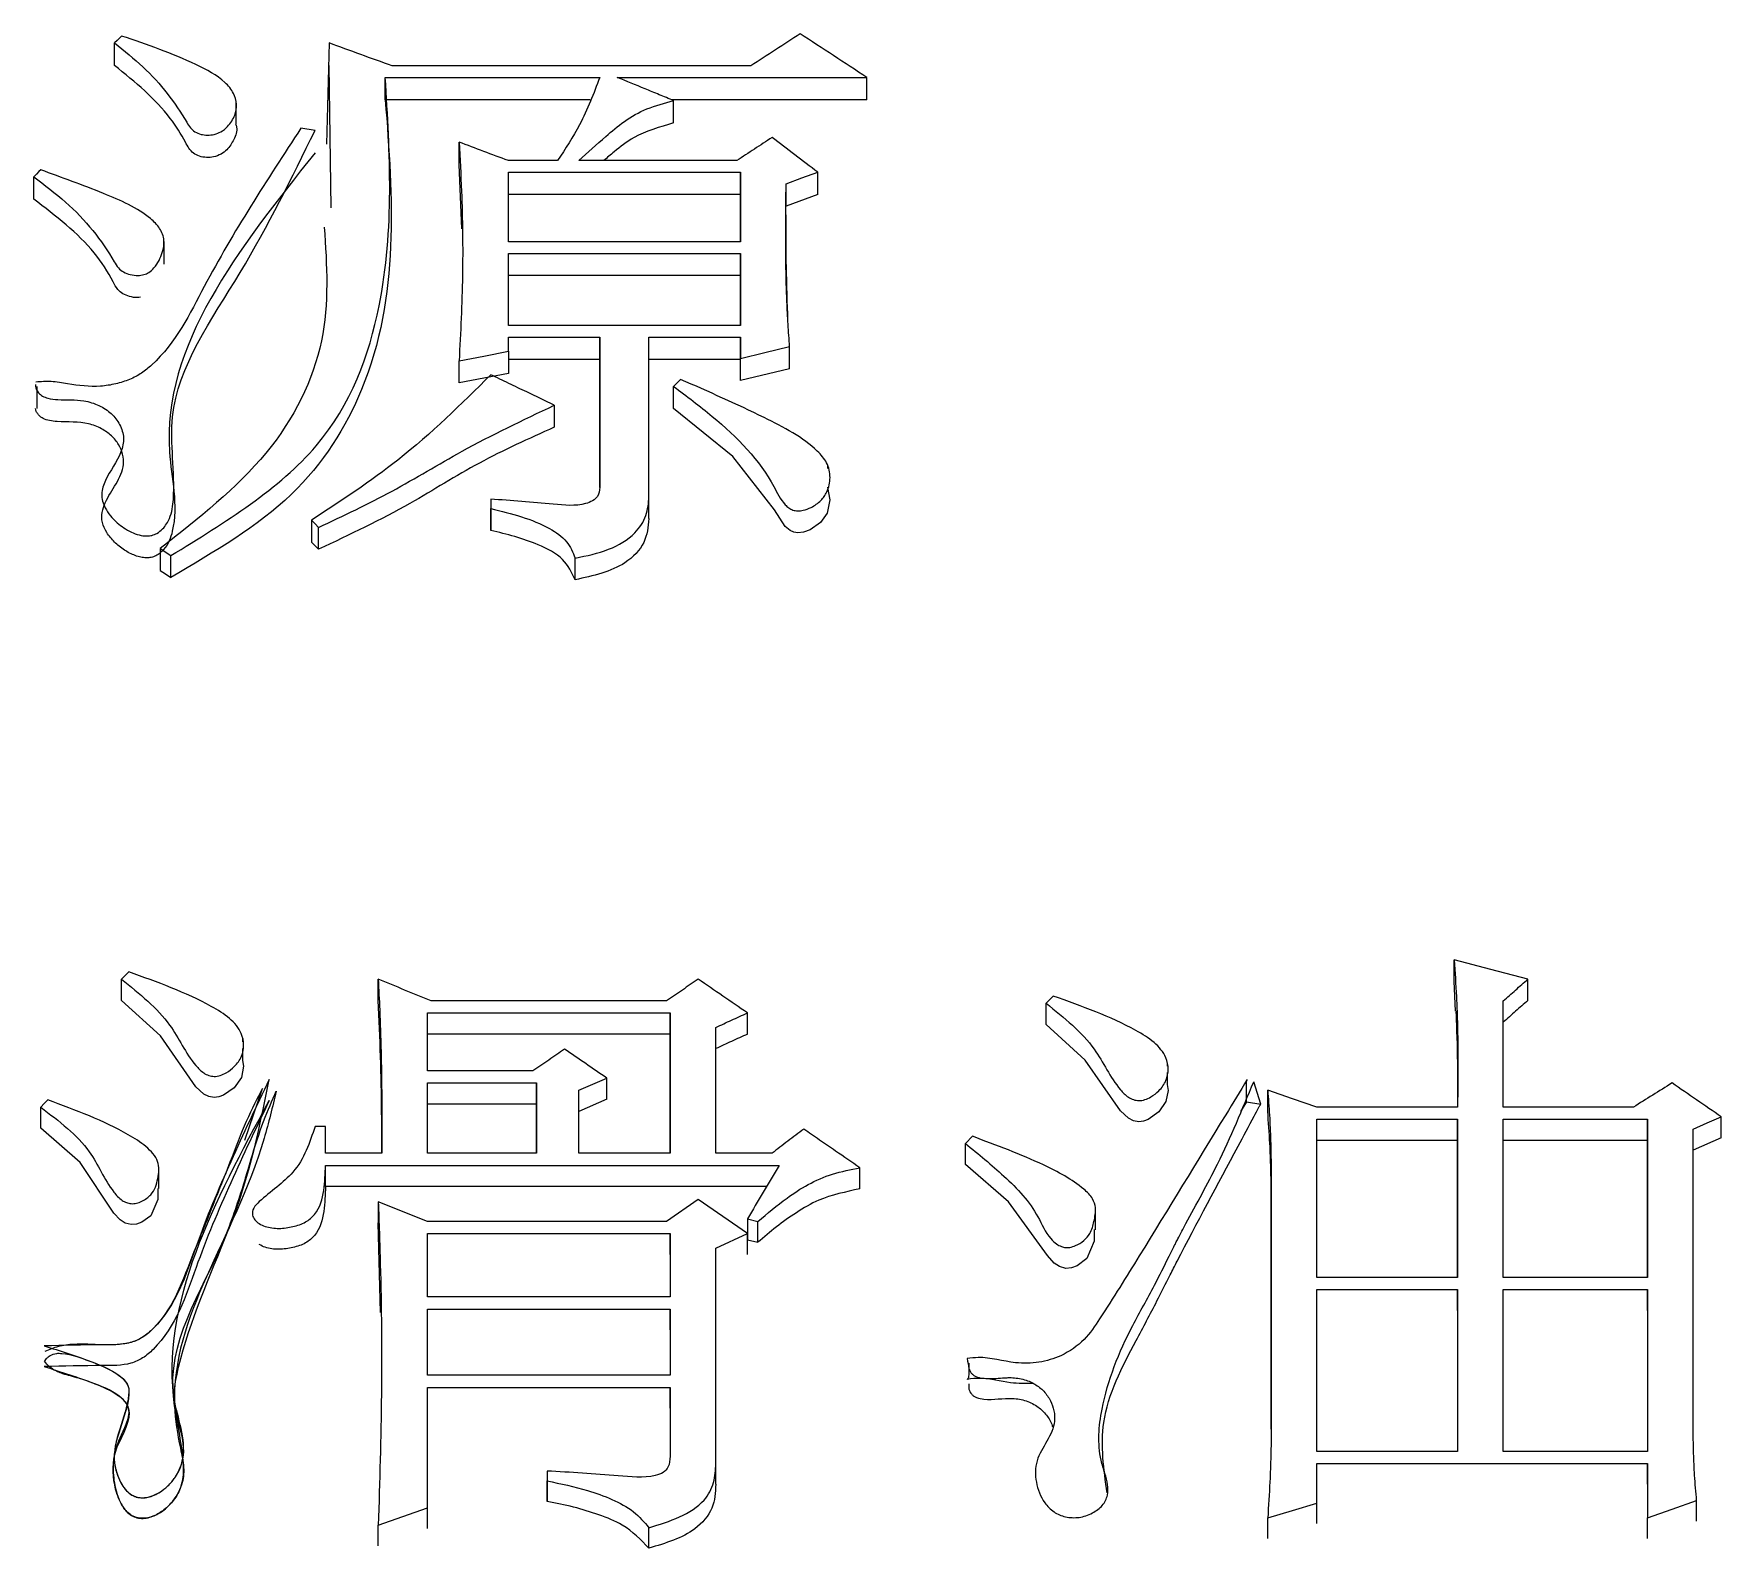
# Model space of a CAD drawing. Header units: millimetres. Extents: x 1953 to 4389, y 564 to 2287.
# Drawn here: x 2469.84 to 2475.03, y 2080.62 to 2085.28 of the extents above; entities that cross this region are included whole.
import ezdxf

# ---------------------------------------------------------------- set-up
doc = ezdxf.new("R2010")
doc.units = ezdxf.units.MM

msp = doc.modelspace()

# ---------------------------------------------------------------- linework, layer by layer
at = {"color": 7, "linetype": 'Continuous', "lineweight": 25}
for p, q in [((2470.0861, 2085.179), (2470.0861, 2085.2481)), ((2470.7459, 2085.248), (2470.7379, 2084.9363)), ((2470.7529, 2084.7404), (2470.7459, 2085.1789)), ((2472.044, 2085.1772), (2470.9406, 2085.1772)), ((2470.919, 2085.1418), (2471.5788, 2085.1418)), ((2470.919, 2085.0728), (2470.919, 2085.1418)), ((2471.6329, 2085.1418), (2472.401, 2085.1418)), ((2472.401, 2085.0728), (2472.401, 2085.1418)), ((2470.4601, 2084.9993), (2470.4601, 2085.0689)), ((2471.5493, 2085.0728), (2470.919, 2085.0728)), ((2472.401, 2085.0728), (2471.8013, 2085.0728)), ((2471.8061, 2085.002), (2471.8061, 2085.0709)), ((2470.7027, 2084.9785), (2470.6594, 2084.9857)), ((2471.1462, 2084.8743), (2471.1462, 2084.943)), ((2471.1541, 2084.6761), (2471.1462, 2084.8743)), ((2471.4491, 2084.8861), (2471.2976, 2084.8861)), ((2472.0007, 2084.8861), (2471.514, 2084.8861)), ((2469.8373, 2084.7677), (2469.8373, 2084.8363)), ((2471.2976, 2084.8504), (2472.0116, 2084.8504)), ((2471.2976, 2084.6364), (2471.2976, 2084.8504)), ((2472.0116, 2084.8504), (2472.0116, 2084.6363)), ((2472.0116, 2084.7818), (2472.0116, 2084.8504)), ((2472.1522, 2084.7463), (2472.1522, 2084.8148)), ((2472.2495, 2084.7818), (2472.2495, 2084.8504)), ((2472.0116, 2084.7818), (2471.2976, 2084.7818)), ((2472.0116, 2084.6363), (2472.0116, 2084.7818)), ((2472.2495, 2084.7818), (2472.1522, 2084.7463)), ((2470.2382, 2084.5678), (2470.2382, 2084.6369)), ((2472.0116, 2084.6363), (2471.2976, 2084.6364)), ((2471.2976, 2084.6006), (2472.0116, 2084.6006)), ((2471.2976, 2084.3784), (2471.2976, 2084.6006)), ((2472.0116, 2084.6006), (2472.0116, 2084.3784)), ((2472.0116, 2084.5323), (2472.0116, 2084.6006)), ((2472.0116, 2084.5323), (2471.2976, 2084.5323)), ((2472.0116, 2084.3784), (2472.0116, 2084.5323)), ((2472.0116, 2084.3784), (2471.2976, 2084.3784)), ((2471.2976, 2084.3425), (2471.5789, 2084.3425)), ((2471.2976, 2084.2994), (2471.2976, 2084.3425)), ((2471.5789, 2084.3425), (2471.5789, 2083.881)), ((2471.5789, 2084.2746), (2471.5789, 2084.3425)), ((2471.7303, 2084.3425), (2472.0116, 2084.3425)), ((2471.7303, 2083.852), (2471.7303, 2084.3425)), ((2472.0116, 2084.3425), (2472.0116, 2084.2778)), ((2472.0116, 2084.2746), (2472.0116, 2084.3425)), ((2471.2976, 2084.2994), (2471.2976, 2084.2315)), ((2472.163, 2084.2459), (2472.163, 2084.3138)), ((2471.1462, 2084.2028), (2471.1462, 2084.2706)), ((2471.5789, 2084.2746), (2471.2976, 2084.2746)), ((2471.5789, 2083.8809), (2471.5789, 2084.2746)), ((2472.0116, 2084.2746), (2471.7303, 2084.2746)), ((2472.0116, 2084.21), (2472.0116, 2084.2778)), ((2472.0116, 2084.21), (2472.0116, 2084.2746)), ((2472.163, 2084.2459), (2472.0116, 2084.21)), ((2469.8481, 2084.1232), (2469.8481, 2084.191)), ((2471.2976, 2084.2315), (2471.1462, 2084.2028)), ((2471.8277, 2084.2131), (2471.806, 2084.1915)), ((2471.4391, 2084.1334), (2471.4391, 2084.0658)), ((2472.2808, 2083.9391), (2472.2808, 2083.9481)), ((2472.2808, 2083.88), (2472.2808, 2083.8813)), ((2471.2435, 2083.8448), (2471.2435, 2083.8158)), ((2471.2435, 2083.8448), (2471.2435, 2083.7775)), ((2471.7303, 2083.7847), (2471.7303, 2083.852)), ((2470.6919, 2083.7796), (2470.6919, 2083.7124)), ((2471.2435, 2083.7486), (2471.2435, 2083.8158)), ((2470.7138, 2083.6904), (2470.7138, 2083.7575)), ((2470.2267, 2083.6926), (2470.2591, 2083.6708)), ((2470.2267, 2083.6926), (2470.2267, 2083.6255)), ((2470.2591, 2083.6037), (2470.2591, 2083.6708)), ((2471.5031, 2083.5964), (2471.5031, 2083.6635)), ((2474.2075, 2082.3617), (2474.2075, 2082.4272)), ((2470.1294, 2082.3902), (2470.1077, 2082.368)), ((2470.1077, 2082.3026), (2470.1077, 2082.368)), ((2470.8974, 2082.3026), (2470.8974, 2082.3679)), ((2474.4347, 2082.3025), (2474.4347, 2082.3679)), ((2472.9743, 2082.3161), (2472.9527, 2082.2938)), ((2474.212, 2082.27), (2474.2075, 2082.3617)), ((2471.0488, 2082.2641), (2471.7952, 2082.2641)), ((2471.0488, 2082.0858), (2471.0488, 2082.2641)), ((2471.7844, 2082.3012), (2471.0597, 2082.3012)), ((2471.7952, 2082.2641), (2471.7952, 2081.8324)), ((2471.7952, 2082.1989), (2471.7952, 2082.2641)), ((2472.0332, 2082.1989), (2472.0332, 2082.2641)), ((2472.9527, 2082.2285), (2472.9527, 2082.2938)), ((2474.3589, 2081.9741), (2474.3589, 2082.3012)), ((2471.9359, 2081.8324), (2471.9359, 2082.2196)), ((2470.4809, 2082.175), (2470.4809, 2082.1843)), ((2471.7952, 2082.1989), (2471.0488, 2082.1989)), ((2471.7952, 2081.8324), (2471.7952, 2082.1989)), ((2470.4809, 2082.1192), (2470.4809, 2082.1552)), ((2473.3259, 2082.1006), (2473.3259, 2082.11)), ((2471.3734, 2082.0858), (2471.0488, 2082.0858)), ((2471.6005, 2081.9985), (2471.6005, 2082.0635)), ((2473.3259, 2082.045), (2473.3259, 2082.0808)), ((2470.4863, 2081.8724), (2470.5408, 2082.0319)), ((2471.0488, 2082.0486), (2471.3842, 2082.0486)), ((2471.0488, 2081.8324), (2471.0488, 2082.0486)), ((2471.3842, 2082.0486), (2471.3842, 2081.8324)), ((2471.3842, 2081.9836), (2471.3842, 2082.0486)), ((2471.514, 2081.8324), (2471.514, 2082.0263)), ((2473.6125, 2081.9836), (2473.5909, 2082.0523)), ((2473.6342, 2081.9613), (2473.6342, 2082.0263)), ((2471.3842, 2081.9836), (2471.0488, 2081.9836)), ((2471.3842, 2081.8324), (2471.3842, 2081.9836)), ((2471.6005, 2081.9985), (2471.514, 2081.9613)), ((2473.5693, 2081.9911), (2473.5507, 2081.9608)), ((2473.5693, 2081.9911), (2473.6125, 2081.9836)), ((2474.2183, 2081.9741), (2473.7856, 2081.9741)), ((2474.7592, 2081.9741), (2474.3589, 2081.9741)), ((2470.7351, 2081.9145), (2470.7027, 2081.9145)), ((2470.7351, 2081.8324), (2470.7351, 2081.9145)), ((2473.7856, 2081.9368), (2474.2183, 2081.9368)), ((2473.7856, 2081.4505), (2473.7856, 2081.9368)), ((2474.2183, 2081.9368), (2474.2183, 2081.4505)), ((2474.2183, 2081.872), (2474.2183, 2081.9368)), ((2474.3589, 2081.9368), (2474.8024, 2081.9368)), ((2474.3589, 2081.4505), (2474.3589, 2081.9368)), ((2474.8024, 2081.9368), (2474.8024, 2081.4505)), ((2474.8024, 2081.872), (2474.8024, 2081.9368)), ((2474.9431, 2080.9759), (2474.9431, 2081.907)), ((2475.0296, 2081.8795), (2475.0296, 2081.9443)), ((2472.7255, 2081.8846), (2472.7039, 2081.8623)), ((2472.7039, 2081.7975), (2472.7039, 2081.8623)), ((2474.2183, 2081.872), (2473.7856, 2081.872)), ((2474.2183, 2081.4505), (2474.2183, 2081.872)), ((2474.8024, 2081.872), (2474.3589, 2081.872)), ((2474.8024, 2081.4505), (2474.8024, 2081.872)), ((2475.0296, 2081.8795), (2474.9431, 2081.8422)), ((2470.9082, 2081.8324), (2470.7351, 2081.8324)), ((2471.3842, 2081.8324), (2471.0488, 2081.8324)), ((2471.7952, 2081.8324), (2471.514, 2081.8324)), ((2472.1089, 2081.8324), (2471.9359, 2081.8324)), ((2470.222, 2081.7236), (2470.222, 2081.7882)), ((2470.7351, 2081.795), (2472.1306, 2081.795)), ((2470.7351, 2081.7304), (2470.7351, 2081.795)), ((2472.3794, 2081.7229), (2472.3794, 2081.7875)), ((2473.645, 2081.7726), (2473.645, 2080.9835)), ((2473.645, 2081.7726), (2473.645, 2081.708)), ((2472.0923, 2081.7304), (2470.7351, 2081.7304)), ((2473.645, 2080.9834), (2473.645, 2081.708)), ((2470.5099, 2081.6475), (2470.5099, 2081.6472)), ((2471.0488, 2081.623), (2470.8974, 2081.6829)), ((2470.8974, 2081.6829), (2470.8974, 2081.6184)), ((2471.8818, 2081.6904), (2471.7844, 2081.623)), ((2472.0332, 2081.5855), (2471.8818, 2081.6904)), ((2473.104, 2081.5969), (2473.104, 2081.6617)), ((2470.9041, 2081.3422), (2470.8974, 2081.6184)), ((2471.7844, 2081.623), (2471.0488, 2081.623)), ((2472.0332, 2081.6305), (2472.0657, 2081.623)), ((2472.0332, 2081.6305), (2472.0332, 2081.5661)), ((2472.0657, 2081.5586), (2472.0657, 2081.623)), ((2471.0488, 2081.5855), (2471.7952, 2081.5855)), ((2471.0488, 2081.3904), (2471.0488, 2081.5855)), ((2471.7952, 2081.5855), (2471.7952, 2081.3904)), ((2471.7952, 2081.5212), (2471.7952, 2081.5855)), ((2471.9359, 2081.5406), (2472.0332, 2081.5855)), ((2471.9359, 2080.8776), (2471.9359, 2081.5406)), ((2472.0332, 2081.5212), (2472.0332, 2081.5855)), ((2472.0332, 2081.5661), (2472.0657, 2081.5586)), ((2474.2183, 2081.4505), (2473.7856, 2081.4505)), ((2474.8024, 2081.4505), (2474.3589, 2081.4505)), ((2471.7952, 2081.3904), (2471.0488, 2081.3904)), ((2473.7856, 2081.413), (2474.2183, 2081.413)), ((2473.7856, 2080.9154), (2473.7856, 2081.413)), ((2474.2183, 2081.413), (2474.2183, 2080.9154)), ((2474.2183, 2081.3489), (2474.2183, 2081.413)), ((2474.3589, 2081.413), (2474.8024, 2081.413)), ((2474.3589, 2080.9154), (2474.3589, 2081.413)), ((2474.8024, 2081.413), (2474.8025, 2080.9154)), ((2474.8024, 2081.3489), (2474.8024, 2081.413)), ((2471.0488, 2081.3528), (2471.7952, 2081.3528)), ((2471.0488, 2081.1496), (2471.0488, 2081.3528)), ((2471.7952, 2081.3528), (2471.7952, 2081.1495)), ((2471.7952, 2081.2888), (2471.7952, 2081.3528)), ((2472.7147, 2081.1766), (2472.7147, 2081.1872)), ((2471.7952, 2081.1495), (2471.0488, 2081.1496)), ((2471.0488, 2081.1118), (2471.7952, 2081.1118)), ((2471.0488, 2080.7412), (2471.0488, 2081.1118)), ((2471.7952, 2081.1118), (2471.7952, 2080.9003)), ((2471.7952, 2081.0482), (2471.7952, 2081.1118)), ((2474.2183, 2080.9154), (2473.7856, 2080.9154)), ((2474.8025, 2080.9154), (2474.3589, 2080.9154)), ((2471.9359, 2080.8143), (2471.9359, 2080.8776)), ((2473.7856, 2080.8776), (2474.8025, 2080.8776)), ((2473.7856, 2080.7564), (2473.7856, 2080.8776)), ((2474.8025, 2080.8776), (2474.8025, 2080.7109)), ((2474.8025, 2080.8143), (2474.8025, 2080.8776)), ((2471.4166, 2080.8549), (2471.4166, 2080.8246)), ((2471.4166, 2080.8549), (2471.4166, 2080.7916)), ((2471.4166, 2080.7612), (2471.4166, 2080.8246)), ((2474.9539, 2080.7008), (2474.9539, 2080.764)), ((2470.8974, 2080.6881), (2471.0488, 2080.7412)), ((2471.0488, 2080.6781), (2471.0488, 2080.7412)), ((2473.6342, 2080.6478), (2473.6342, 2080.7109)), ((2473.7856, 2080.6932), (2473.7856, 2080.7564)), ((2474.8025, 2080.6478), (2474.8025, 2080.7109)), ((2470.8974, 2080.6251), (2470.8974, 2080.6881)), ((2471.7303, 2080.6174), (2471.7303, 2080.6805))]:
    msp.add_line(p, q, dxfattribs=at)
at = {"color": 7, "linetype": 'Continuous', "lineweight": 25, "flags": 128}
for points in [[(2470.1077, 2085.2693), (2470.1022, 2085.2639), (2470.0942, 2085.256), (2470.0861, 2085.2481)], [(2469.8589, 2084.8576), (2469.8534, 2084.8522), (2469.8454, 2084.8442), (2469.8373, 2084.8362)], [(2472.1522, 2084.8148), (2472.2009, 2084.8326), (2472.2495, 2084.8504)], [(2471.1462, 2084.2706), (2471.2219, 2084.285), (2471.2976, 2084.2994)], [(2472.0116, 2084.2778), (2472.0873, 2084.2958), (2472.163, 2084.3138)], [(2471.806, 2084.1237), (2471.806, 2084.1484), (2471.806, 2084.17), (2471.806, 2084.1915)], [(2472.2796, 2083.8801), (2472.2873, 2083.8428), (2472.2785, 2083.8015), (2472.2584, 2083.7725), (2472.2259, 2083.7503), (2472.2055, 2083.7433), (2472.1887, 2083.7415), (2472.1759, 2083.7432), (2472.1646, 2083.748), (2472.1496, 2083.7601), (2472.1166, 2083.812), (2471.9883, 2083.9759), (2471.806, 2084.1237), (2471.806, 2084.1237)], [(2470.6919, 2083.7796), (2470.7028, 2083.7686), (2470.7137, 2083.7576)], [(2470.7137, 2083.6904), (2470.7082, 2083.696), (2470.7027, 2083.7015), (2470.6919, 2083.7124)], [(2470.2267, 2083.6254), (2470.2429, 2083.6146), (2470.2591, 2083.6037)], [(2474.4347, 2082.3679), (2474.3211, 2082.3976), (2474.2075, 2082.4272)], [(2470.4793, 2082.1179), (2470.4829, 2082.1001), (2470.4762, 2082.0656), (2470.454, 2082.034), (2470.4216, 2082.011), (2470.407, 2082.0057), (2470.3922, 2082.0039), (2470.3759, 2082.0069), (2470.3607, 2082.0144), (2470.3364, 2082.0369), (2470.2272, 2082.1933), (2470.1077, 2082.3026), (2470.1077, 2082.3026)], [(2473.3243, 2082.0436), (2473.3278, 2082.0258), (2473.3211, 2081.9913), (2473.2989, 2081.9596), (2473.2666, 2081.9367), (2473.252, 2081.9313), (2473.2372, 2081.9295), (2473.2208, 2081.9325), (2473.2056, 2081.9401), (2473.1813, 2081.9626), (2473.0722, 2082.1191), (2472.9527, 2082.2285), (2472.9527, 2082.2285)], [(2471.514, 2082.0263), (2471.5572, 2082.0449), (2471.6005, 2082.0635)], [(2473.5693, 2081.9911), (2473.5693, 2082.0203), (2473.5693, 2082.0382), (2473.5693, 2082.056)], [(2473.7856, 2081.9741), (2473.7099, 2082.0002), (2473.6342, 2082.0263)], [(2469.8806, 2081.9965), (2469.8698, 2081.9853), (2469.8589, 2081.9741)], [(2469.8589, 2081.9093), (2469.8589, 2081.9333), (2469.8589, 2081.9537), (2469.8589, 2081.9741)], [(2470.2186, 2081.7236), (2470.2188, 2081.6899), (2470.1973, 2081.6404), (2470.1697, 2081.6203), (2470.1532, 2081.6143), (2470.1366, 2081.6129), (2470.119, 2081.6177), (2470.1034, 2081.6277), (2470.0837, 2081.6486), (2469.9805, 2081.8038), (2469.8589, 2081.9093), (2469.8589, 2081.9093)], [(2474.9431, 2081.907), (2474.9863, 2081.9257), (2475.0296, 2081.9443)], [(2473.0998, 2081.5977), (2473.1003, 2081.5625), (2473.0774, 2081.5085), (2473.048, 2081.4864), (2473.0304, 2081.4798), (2473.0126, 2081.4782), (2472.9939, 2081.4836), (2472.9773, 2081.4948), (2472.9567, 2081.518), (2472.8369, 2081.6835), (2472.7039, 2081.7975), (2472.7039, 2081.7975)], [(2474.8025, 2080.7109), (2474.8782, 2080.7374), (2474.9539, 2080.764)], [(2473.6342, 2080.7109), (2473.7099, 2080.7336), (2473.7856, 2080.7564)]]:
    msp.add_lwpolyline(points, dxfattribs=at)
at = {"color": 7, "linetype": 'Continuous', "lineweight": 25}
for points, knots in [([(2472.1954, 2085.2763), (2472.1702, 2085.2598), (2472.1197, 2085.2268), (2472.0692, 2085.1938), (2472.044, 2085.1772)], [0, 0, 0, 0, 0.499999, 1, 1, 1, 1]), ([(2472.401, 2085.1418), (2472.3667, 2085.1642), (2472.2982, 2085.2091), (2472.2297, 2085.2539), (2472.1954, 2085.2763)], [0, 0, 0, 0, 0.5, 1, 1, 1, 1]), ([(2470.0861, 2085.2481), (2470.1161, 2085.224), (2470.2066, 2085.1514), (2470.2768, 2085.0588), (2470.3176, 2084.9874), (2470.3322, 2084.9737), (2470.3512, 2084.9663), (2470.3721, 2084.9638), (2470.3934, 2084.9659), (2470.4158, 2084.9747), (2470.4392, 2084.9946), (2470.4575, 2085.0239), (2470.4641, 2085.0599), (2470.4532, 2085.0951), (2470.4165, 2085.1413), (2470.3333, 2085.1843), (2470.2255, 2085.2297), (2470.1471, 2085.2561), (2470.1077, 2085.2693)], [0, 0, 0, 0, 0.117103, 0.353724, 0.376614, 0.395602, 0.414782, 0.431323, 0.450524, 0.470069, 0.496423, 0.543443, 0.584386, 0.625263, 0.671715, 0.773941, 0.886489, 1, 1, 1, 1]), ([(2470.4582, 2084.9993), (2470.4595, 2084.9959), (2470.4654, 2084.9799), (2470.4547, 2084.9512), (2470.4368, 2084.9234), (2470.4144, 2084.9052), (2470.3923, 2084.8968), (2470.3687, 2084.8951), (2470.3468, 2084.8985), (2470.3271, 2084.9084), (2470.3137, 2084.9242), (2470.2947, 2084.9616), (2470.2557, 2085.0235), (2470.1803, 2085.1022), (2470.1177, 2085.1532), (2470.0861, 2085.179)], [0, 0, 0, 0, 0.021403, 0.100058, 0.170578, 0.207877, 0.245607, 0.2775, 0.3105, 0.342312, 0.37979, 0.420748, 0.584742, 0.790782, 1, 1, 1, 1]), ([(2470.2591, 2083.6708), (2470.427, 2083.7741), (2470.7567, 2083.9771), (2470.9562, 2084.5268), (2470.9331, 2084.9087), (2470.919, 2085.1418)], [0, 0, 0, 0, 0.287943, 0.565415, 1, 1, 1, 1]), ([(2471.5788, 2085.1418), (2471.5602, 2085.0928), (2471.527, 2085.0049), (2471.473, 2084.9225), (2471.4491, 2084.8861)], [0, 0, 0, 0, 0.557901, 1, 1, 1, 1]), ([(2471.806, 2085.0709), (2471.7914, 2085.0769), (2471.7621, 2085.0889), (2471.7044, 2085.1125), (2471.6613, 2085.1302), (2471.6329, 2085.1418)], [0, 0, 0, 0, 0.253937, 0.507874, 1, 1, 1, 1]), ([(2470.919, 2085.0728), (2470.9418, 2084.7713), (2470.9736, 2084.3495), (2470.6559, 2083.8368), (2470.3929, 2083.6823), (2470.2591, 2083.6037)], [0, 0, 0, 0, 0.5518, 0.771887, 1, 1, 1, 1]), ([(2471.514, 2084.8861), (2471.5416, 2084.9109), (2471.5873, 2084.9519), (2471.6531, 2085.0083), (2471.7227, 2085.0482), (2471.778, 2085.0632), (2471.806, 2085.0708)], [0, 0, 0, 0, 0.3349013, 0.5525999, 0.7736255, 1, 1, 1, 1]), ([(2469.8425, 2084.1977), (2469.8428, 2084.193), (2469.8433, 2084.1837), (2469.8515, 2084.1712), (2469.8639, 2084.161), (2469.8844, 2084.1532), (2469.9277, 2084.1489), (2469.9826, 2084.1522), (2470.0396, 2084.1344), (2470.078, 2084.1087), (2470.1048, 2084.074), (2470.117, 2084.0327), (2470.1042, 2083.9721), (2470.0619, 2083.9198), (2470.0424, 2083.8601), (2470.0554, 2083.8134), (2470.0892, 2083.7734), (2470.1279, 2083.7464), (2470.1603, 2083.7341), (2470.1825, 2083.7306), (2470.2015, 2083.7326), (2470.2191, 2083.7399), (2470.2394, 2083.7569), (2470.2612, 2083.7921), (2470.2768, 2083.9093), (2470.2243, 2084.1742), (2470.4894, 2084.5423), (2470.6314, 2084.8329), (2470.7027, 2084.9785)], [0, 0, 0, 0, 0.006979, 0.013925, 0.020645, 0.027359, 0.039158, 0.068779, 0.087565, 0.106337, 0.125711, 0.147046, 0.168852, 0.216529, 0.237968, 0.259695, 0.286308, 0.307882, 0.318004, 0.326525, 0.332753, 0.33899, 0.348555, 0.366353, 0.396306, 0.524136, 0.761431, 1, 1, 1, 1]), ([(2470.6594, 2084.9857), (2470.5552, 2084.8264), (2470.3987, 2084.587), (2470.2712, 2084.3167), (2470.1702, 2084.2314), (2470.1325, 2084.2119), (2470.0896, 2084.1981), (2470.025, 2084.1881), (2469.9576, 2084.196), (2469.8924, 2084.2084), (2469.8593, 2084.206), (2469.8435, 2084.2048)], [0, 0, 0, 0, 0.492538, 0.740191, 0.77071, 0.80144, 0.832707, 0.864862, 0.933359, 0.96806, 1, 1, 1, 1]), ([(2471.806, 2085.002), (2471.7631, 2084.9894), (2471.6931, 2084.9689), (2471.6307, 2084.92), (2471.6018, 2084.8951), (2471.5914, 2084.8861)], [0, 0, 0, 0, 0.503492, 0.820845, 1, 1, 1, 1]), ([(2471.1462, 2084.943), (2471.1488, 2084.8927), (2471.156, 2084.7562), (2471.1592, 2084.5321), (2471.1505, 2084.3578), (2471.1462, 2084.2706)], [0, 0, 0, 0, 0.225447, 0.61244, 1, 1, 1, 1]), ([(2472.1089, 2084.9572), (2472.0909, 2084.9453), (2472.0548, 2084.9216), (2472.0188, 2084.8979), (2472.0007, 2084.8861)], [0, 0, 0, 0, 0.499999, 1, 1, 1, 1]), ([(2472.2495, 2084.8504), (2472.2261, 2084.8682), (2472.1792, 2084.9039), (2472.1323, 2084.9394), (2472.1089, 2084.9572)], [0, 0, 0, 0, 0.499999, 1, 1, 1, 1]), ([(2470.7027, 2084.9098), (2470.4671, 2084.6134), (2470.1732, 2084.2436), (2470.2853, 2083.8159), (2470.2554, 2083.7162), (2470.2415, 2083.6935), (2470.2265, 2083.6785), (2470.2138, 2083.6701), (2470.199, 2083.665), (2470.1829, 2083.6638), (2470.1661, 2083.6659), (2470.1426, 2083.6729), (2470.1142, 2083.6881), (2470.0845, 2083.7123), (2470.061, 2083.741), (2470.0465, 2083.7721), (2470.0459, 2083.8146), (2470.0725, 2083.8637), (2470.1032, 2083.9104), (2470.115, 2083.9515), (2470.1125, 2083.9829), (2470.0999, 2084.013), (2470.0777, 2084.0402), (2470.0463, 2084.0626), (2469.9906, 2084.0845), (2469.9334, 2084.0807), (2469.886, 2084.0854), (2469.8683, 2084.0911), (2469.8569, 2084.0987), (2469.85, 2084.106), (2469.8447, 2084.1143), (2469.8433, 2084.1204), (2469.8427, 2084.1232)], [0, 0, 0, 0, 0.497456, 0.620857, 0.636346, 0.651276, 0.658077, 0.664325, 0.67016, 0.675991, 0.682204, 0.688976, 0.70417, 0.720933, 0.738108, 0.754604, 0.770049, 0.801248, 0.833208, 0.848775, 0.864425, 0.880247, 0.89615, 0.91217, 0.928663, 0.965077, 0.973828, 0.982053, 0.986245, 0.990754, 0.995583, 1, 1, 1, 1]), ([(2469.8373, 2084.8363), (2469.8709, 2084.811), (2469.9723, 2084.7346), (2470.0516, 2084.635), (2470.0954, 2084.5567), (2470.1127, 2084.5428), (2470.1341, 2084.5348), (2470.156, 2084.5321), (2470.1761, 2084.5345), (2470.1938, 2084.5423), (2470.217, 2084.5645), (2470.2334, 2084.5987), (2470.2413, 2084.6409), (2470.2276, 2084.6781), (2470.1717, 2084.7341), (2470.0411, 2084.7916), (2469.9233, 2084.8343), (2469.8589, 2084.8576)], [0, 0, 0, 0, 0.118687, 0.359196, 0.382949, 0.402078, 0.421221, 0.441113, 0.455768, 0.470498, 0.490908, 0.548404, 0.590662, 0.633125, 0.674263, 0.821867, 1, 1, 1, 1]), ([(2472.163, 2084.3138), (2472.1614, 2084.3368), (2472.159, 2084.3713), (2472.1564, 2084.4174), (2472.1547, 2084.4519), (2472.1538, 2084.4778), (2472.1531, 2084.4979), (2472.1527, 2084.5122), (2472.1523, 2084.5295), (2472.152, 2084.5467), (2472.1517, 2084.5611), (2472.1515, 2084.5754), (2472.1514, 2084.5898), (2472.1512, 2084.607), (2472.1511, 2084.6242), (2472.1511, 2084.6414), (2472.1511, 2084.6558), (2472.1511, 2084.6701), (2472.1511, 2084.6844), (2472.1512, 2084.7016), (2472.1513, 2084.7159), (2472.1514, 2084.7274), (2472.1514, 2084.736), (2472.1515, 2084.7431), (2472.1515, 2084.7503), (2472.1516, 2084.7575), (2472.1517, 2084.766), (2472.1518, 2084.7746), (2472.1518, 2084.7818), (2472.1519, 2084.7889), (2472.152, 2084.7946), (2472.152, 2084.8004), (2472.1521, 2084.8047), (2472.1521, 2084.8095), (2472.1522, 2084.8129), (2472.1522, 2084.8148)], [0, 0, 0, 0, 0.137495, 0.206243, 0.274991, 0.343739, 0.360926, 0.3953, 0.429674, 0.464048, 0.498422, 0.515609, 0.549982, 0.584356, 0.61873, 0.653104, 0.687478, 0.704665, 0.739038, 0.773412, 0.807786, 0.824973, 0.84216, 0.859347, 0.86794, 0.885127, 0.902314, 0.919501, 0.936688, 0.945281, 0.962468, 0.971061, 0.979655, 0.988248, 1, 1, 1, 1]), ([(2470.1655, 2084.4656), (2470.1621, 2084.4652), (2470.151, 2084.4639), (2470.1318, 2084.4673), (2470.1105, 2084.4757), (2470.0928, 2084.4916), (2470.0705, 2084.5364), (2470.0262, 2084.6066), (2469.9384, 2084.69), (2469.8712, 2084.7417), (2469.8373, 2084.7677)], [0, 0, 0, 0, 0.018476, 0.061789, 0.105489, 0.149477, 0.212223, 0.462546, 0.729106, 1, 1, 1, 1]), ([(2472.158, 2084.397), (2472.158, 2084.397), (2472.1581, 2084.3968), (2472.1565, 2084.4361), (2472.1528, 2084.5415), (2472.1521, 2084.634), (2472.152, 2084.6926), (2472.152, 2084.7171), (2472.152, 2084.7194), (2472.1519, 2084.7207)], [0, 0, 0, 0, 0.00357, 0.023068, 0.457318, 0.686208, 0.826116, 0.905274, 1, 1, 1, 1]), ([(2470.7314, 2084.6813), (2470.739, 2084.5643), (2470.7544, 2084.326), (2470.5772, 2083.9686), (2470.3447, 2083.7855), (2470.2267, 2083.6926)], [0, 0, 0, 0, 0.322113, 0.656114, 1, 1, 1, 1]), ([(2469.8481, 2084.1237), (2469.8481, 2084.1266), (2469.8481, 2084.1311), (2469.8481, 2084.1358), (2469.8481, 2084.1379), (2469.8481, 2084.1382), (2469.8481, 2084.1384), (2469.8481, 2084.1462), (2469.8481, 2084.1539), (2469.8481, 2084.1773), (2469.8481, 2084.1857), (2469.8481, 2084.1914)], [0, 0, 0, 0, 0.098322, 0.150223, 0.156042, 0.157925, 0.159189, 0.159644, 0.360233, 0.564728, 1, 1, 1, 1]), ([(2471.2437, 2084.2274), (2471.1526, 2084.1371), (2470.9886, 2083.9746), (2470.7832, 2083.8396), (2470.6919, 2083.7796)], [0, 0, 0, 0, 0.55543, 1, 1, 1, 1]), ([(2471.4387, 2084.1336), (2471.4105, 2084.1472), (2471.3639, 2084.1696), (2471.2989, 2084.2008), (2471.2621, 2084.2185), (2471.2437, 2084.2274)], [0, 0, 0, 0, 0.433599, 0.716799, 1, 1, 1, 1]), ([(2471.806, 2084.1915), (2471.8464, 2084.1613), (2471.9681, 2084.0702), (2472.0878, 2083.947), (2472.1355, 2083.84), (2472.1598, 2083.8176), (2472.1729, 2083.8105), (2472.1886, 2083.808), (2472.2084, 2083.8103), (2472.2339, 2083.8201), (2472.2606, 2083.8391), (2472.2823, 2083.8708), (2472.2904, 2083.9114), (2472.2815, 2083.9562), (2472.2201, 2084.0266), (2472.0611, 2084.11), (2471.9137, 2084.1751), (2471.8277, 2084.2131)], [0, 0, 0, 0, 0.117023, 0.353532, 0.409689, 0.421913, 0.431957, 0.442101, 0.453679, 0.472075, 0.49977, 0.527462, 0.568321, 0.610802, 0.649012, 0.795156, 1, 1, 1, 1]), ([(2470.7138, 2083.7575), (2470.7902, 2083.7937), (2470.9431, 2083.8659), (2471.1702, 2084.006), (2471.3426, 2084.0878), (2471.4387, 2084.1333)], [0, 0, 0, 0, 0.306675, 0.613603, 1, 1, 1, 1]), ([(2471.4387, 2084.0656), (2471.3604, 2084.0305), (2471.2048, 2083.9606), (2470.9812, 2083.8171), (2470.8093, 2083.7356), (2470.7138, 2083.6904)], [0, 0, 0, 0, 0.309662, 0.616334, 1, 1, 1, 1]), ([(2471.5789, 2083.881), (2471.578, 2083.8713), (2471.5766, 2083.8557), (2471.5574, 2083.8388), (2471.5132, 2083.8214), (2471.4024, 2083.8325), (2471.3067, 2083.8399), (2471.2435, 2083.8448)], [0, 0, 0, 0, 0.100834, 0.16221, 0.226726, 0.489604, 1, 1, 1, 1]), ([(2471.5031, 2083.6635), (2471.5385, 2083.6706), (2471.6079, 2083.6847), (2471.6867, 2083.7327), (2471.7258, 2083.7932), (2471.7288, 2083.8325), (2471.7303, 2083.852)], [0, 0, 0, 0, 0.292672, 0.574648, 0.788772, 1, 1, 1, 1]), ([(2471.2435, 2083.8158), (2471.3072, 2083.8), (2471.395, 2083.7782), (2471.4816, 2083.7167), (2471.496, 2083.681), (2471.5031, 2083.6635)], [0, 0, 0, 0, 0.572425, 0.789887, 1, 1, 1, 1]), ([(2471.2435, 2083.7775), (2471.2435, 2083.7742), (2471.2435, 2083.7688), (2471.2435, 2083.7613), (2471.2435, 2083.7549), (2471.2435, 2083.7507), (2471.2435, 2083.7486)], [0, 0, 0, 0, 0.34, 0.56, 0.78, 1, 1, 1, 1]), ([(2471.7303, 2083.7847), (2471.7278, 2083.7598), (2471.7227, 2083.7095), (2471.648, 2083.629), (2471.5587, 2083.6089), (2471.5031, 2083.5964)], [0, 0, 0, 0, 0.26941, 0.545308, 1, 1, 1, 1]), ([(2471.5031, 2083.5964), (2471.4927, 2083.6186), (2471.4714, 2083.6639), (2471.3734, 2083.7164), (2471.2932, 2083.7363), (2471.2435, 2083.7486)], [0, 0, 0, 0, 0.267334, 0.547158, 1, 1, 1, 1]), ([(2474.2075, 2082.4272), (2474.2102, 2082.3895), (2474.2133, 2082.3472), (2474.2154, 2082.3024), (2474.2159, 2082.2906), (2474.2164, 2082.2789), (2474.2169, 2082.2647), (2474.2174, 2082.2505), (2474.2177, 2082.2364), (2474.2181, 2082.2222), (2474.2184, 2082.2081), (2474.2186, 2082.1939), (2474.2188, 2082.1797), (2474.2189, 2082.1655), (2474.219, 2082.1514), (2474.2191, 2082.1372), (2474.2192, 2082.123), (2474.2192, 2082.1088), (2474.2192, 2082.0946), (2474.2191, 2082.0804), (2474.2191, 2082.0686), (2474.219, 2082.0591), (2474.219, 2082.052), (2474.2189, 2082.0449), (2474.2189, 2082.0378), (2474.2188, 2082.0307), (2474.2188, 2082.0236), (2474.2187, 2082.0165), (2474.2186, 2082.0094), (2474.2186, 2082.0023), (2474.2185, 2081.9952), (2474.2184, 2081.9858), (2474.2184, 2081.9788), (2474.2183, 2081.9741)], [0, 0, 0, 0, 0.250151, 0.281419, 0.297053, 0.328322, 0.35959, 0.390858, 0.422126, 0.453395, 0.484663, 0.515931, 0.5472, 0.578468, 0.609736, 0.641004, 0.672273, 0.703541, 0.734809, 0.766077, 0.797346, 0.81298, 0.828614, 0.844248, 0.859882, 0.875516, 0.891151, 0.906785, 0.922419, 0.938053, 0.953687, 0.969321, 1, 1, 1, 1]), ([(2470.1077, 2082.368), (2470.1628, 2082.3235), (2470.2603, 2082.2449), (2470.3069, 2082.1318), (2470.3546, 2082.082), (2470.375, 2082.0713), (2470.393, 2082.0676), (2470.4122, 2082.0713), (2470.4336, 2082.0816), (2470.4579, 2082.1006), (2470.4789, 2082.1297), (2470.485, 2082.1656), (2470.4774, 2082.2075), (2470.4415, 2082.25), (2470.3279, 2082.3195), (2470.2174, 2082.3588), (2470.1294, 2082.3902)], [0, 0, 0, 0, 0.207529, 0.367372, 0.400835, 0.41667, 0.431354, 0.448141, 0.466694, 0.497248, 0.538464, 0.578549, 0.61996, 0.682145, 0.746849, 1, 1, 1, 1]), ([(2470.8974, 2082.3679), (2470.8989, 2082.3365), (2470.9007, 2082.2972), (2470.9025, 2082.2538), (2470.903, 2082.2401), (2470.9034, 2082.2302), (2470.9037, 2082.2204), (2470.9043, 2082.2046), (2470.9048, 2082.1888), (2470.9053, 2082.1731), (2470.9057, 2082.1573), (2470.9061, 2082.1415), (2470.9066, 2082.1218), (2470.9068, 2082.106), (2470.9071, 2082.0902), (2470.9073, 2082.0744), (2470.9075, 2082.0586), (2470.9077, 2082.0428), (2470.9078, 2082.0309), (2470.9079, 2082.021), (2470.908, 2082.0111), (2470.908, 2082.0032), (2470.9081, 2081.9934), (2470.9081, 2081.9854), (2470.9082, 2081.9775), (2470.9082, 2081.9696), (2470.9082, 2081.9617), (2470.9082, 2081.9518), (2470.9083, 2081.9439), (2470.9083, 2081.936), (2470.9083, 2081.9281), (2470.9083, 2081.9201), (2470.9083, 2081.9102), (2470.9083, 2081.9023), (2470.9083, 2081.8944), (2470.9083, 2081.8865), (2470.9083, 2081.8786), (2470.9083, 2081.8687), (2470.9083, 2081.8617), (2470.9082, 2081.8548), (2470.9082, 2081.8508), (2470.9082, 2081.8459), (2470.9082, 2081.8419), (2470.9082, 2081.8371), (2470.9082, 2081.8342), (2470.9082, 2081.8324)], [0, 0, 0, 0, 0.176928, 0.221159, 0.243275, 0.254333, 0.276449, 0.298565, 0.342797, 0.364913, 0.387029, 0.431261, 0.453377, 0.497609, 0.519725, 0.54184, 0.586072, 0.608188, 0.630304, 0.65242, 0.663478, 0.685594, 0.696652, 0.718768, 0.729826, 0.740884, 0.763, 0.774058, 0.796174, 0.807232, 0.818289, 0.840405, 0.851463, 0.873579, 0.884637, 0.895695, 0.917811, 0.928869, 0.950985, 0.956514, 0.967572, 0.973101, 0.984159, 0.989688, 1, 1, 1, 1]), ([(2471.0597, 2082.3012), (2471.0326, 2082.3123), (2470.9785, 2082.3346), (2470.9244, 2082.3568), (2470.8974, 2082.3679)], [0, 0, 0, 0, 0.4999992, 1, 1, 1, 1]), ([(2471.8818, 2082.3679), (2471.8655, 2082.3568), (2471.8331, 2082.3346), (2471.8006, 2082.3123), (2471.7844, 2082.3012)], [0, 0, 0, 0, 0.499998, 1, 1, 1, 1]), ([(2472.0332, 2082.2641), (2472.008, 2082.2814), (2471.9575, 2082.3161), (2471.907, 2082.3506), (2471.8818, 2082.3679)], [0, 0, 0, 0, 0.4999988, 1, 1, 1, 1]), ([(2474.3589, 2082.3012), (2474.3716, 2082.3123), (2474.3968, 2082.3346), (2474.422, 2082.3568), (2474.4347, 2082.3679)], [0, 0, 0, 0, 0.5000004, 1, 1, 1, 1]), ([(2472.9527, 2082.2938), (2473.0078, 2082.2494), (2473.1052, 2082.1706), (2473.1518, 2082.0574), (2473.1996, 2082.0075), (2473.22, 2081.9969), (2473.238, 2081.9932), (2473.2572, 2081.9968), (2473.2786, 2082.0072), (2473.3029, 2082.0262), (2473.3238, 2082.0553), (2473.3299, 2082.0912), (2473.3223, 2082.1332), (2473.2864, 2082.1758), (2473.1729, 2082.2453), (2473.0624, 2082.2847), (2472.9743, 2082.3161)], [0, 0, 0, 0, 0.207529, 0.367373, 0.400836, 0.41667, 0.431354, 0.448141, 0.466694, 0.497248, 0.538464, 0.578549, 0.619959, 0.682144, 0.746848, 1, 1, 1, 1]), ([(2470.9081, 2081.8324), (2470.9081, 2081.8742), (2470.9082, 2081.9737), (2470.9048, 2082.1305), (2470.8999, 2082.2452), (2470.8974, 2082.3026)], [0, 0, 0, 0, 0.2657714, 0.632843, 1, 1, 1, 1]), ([(2471.9359, 2082.2196), (2471.9521, 2082.227), (2471.9845, 2082.2419), (2472.017, 2082.2567), (2472.0332, 2082.2641)], [0, 0, 0, 0, 0.499999, 1, 1, 1, 1]), ([(2474.2138, 2082.2703), (2474.2136, 2082.2698), (2474.2132, 2082.2691), (2474.2151, 2082.2254), (2474.2179, 2082.1338), (2474.2184, 2082.0553), (2474.2184, 2082.009), (2474.2184, 2081.997), (2474.2185, 2081.9977), (2474.2185, 2081.998)], [0, 0, 0, 0, 0.0810768, 0.1174488, 0.5565368, 0.7543349, 0.8942705, 0.9630501, 1, 1, 1, 1]), ([(2474.4347, 2082.3025), (2474.422, 2082.2914), (2474.3968, 2082.2692), (2474.3716, 2082.247), (2474.3589, 2082.2359)], [0, 0, 0, 0, 0.499998, 1, 1, 1, 1]), ([(2472.0332, 2082.1989), (2472.017, 2082.1915), (2471.9845, 2082.1767), (2471.9521, 2082.1618), (2471.9359, 2082.1544)], [0, 0, 0, 0, 0.499998, 1, 1, 1, 1]), ([(2471.4707, 2082.1527), (2471.4545, 2082.1416), (2471.422, 2082.1193), (2471.3896, 2082.097), (2471.3734, 2082.0858)], [0, 0, 0, 0, 0.499998, 1, 1, 1, 1]), ([(2471.6005, 2082.0635), (2471.5789, 2082.0784), (2471.5356, 2082.1081), (2471.4923, 2082.1379), (2471.4707, 2082.1527)], [0, 0, 0, 0, 0.499999, 1, 1, 1, 1]), ([(2469.8698, 2081.2399), (2469.9188, 2081.2244), (2469.9959, 2081.2), (2470.0805, 2081.1648), (2470.1161, 2081.1363), (2470.1309, 2081.1141), (2470.1272, 2081.0261), (2470.0653, 2080.9301), (2470.0985, 2080.8283), (2470.1196, 2080.7952), (2470.1385, 2080.7807), (2470.1539, 2080.7742), (2470.1712, 2080.7717), (2470.1899, 2080.7738), (2470.2089, 2080.7804), (2470.2311, 2080.7926), (2470.2547, 2080.812), (2470.2814, 2080.8457), (2470.3157, 2080.9357), (2470.2032, 2081.186), (2470.4626, 2081.567), (2470.5288, 2081.8951), (2470.562, 2082.0598)], [0, 0, 0, 0, 0.062139, 0.097741, 0.110846, 0.121745, 0.134474, 0.241844, 0.272517, 0.28985, 0.296872, 0.303283, 0.310072, 0.317098, 0.324991, 0.334204, 0.348814, 0.364868, 0.393646, 0.487371, 0.742662, 1, 1, 1, 1]), ([(2470.562, 2082.0598), (2470.4815, 2081.8917), (2470.3608, 2081.6399), (2470.2729, 2081.3531), (2470.1757, 2081.2662), (2470.1234, 2081.2426), (2470.0172, 2081.244), (2469.9289, 2081.2415), (2469.8698, 2081.2399)], [0, 0, 0, 0, 0.500155, 0.749433, 0.782567, 0.811815, 0.874052, 1, 1, 1, 1]), ([(2473.5711, 2082.0591), (2473.549, 2082.023), (2473.4386, 2081.8428), (2473.2888, 2081.5966), (2473.1452, 2081.3655), (2473.0735, 2081.257), (2473.0071, 2081.2095), (2472.9311, 2081.1865), (2472.8428, 2081.1848), (2472.7709, 2081.2086), (2472.7207, 2081.2022), (2472.7092, 2081.2008)], [0, 0, 0, 0, 0.101091, 0.505417, 0.686144, 0.747623, 0.809949, 0.856214, 0.902538, 0.977672, 1, 1, 1, 1]), ([(2470.5837, 2082.0239), (2470.5719, 2081.9748), (2470.4808, 2081.5954), (2470.2295, 2081.2991), (2470.2821, 2080.9481), (2470.3017, 2080.868), (2470.296, 2080.8143), (2470.274, 2080.7711), (2470.245, 2080.7391), (2470.214, 2080.7185), (2470.1873, 2080.7099), (2470.1683, 2080.7091), (2470.1561, 2080.7108), (2470.1452, 2080.7143), (2470.1324, 2080.7212), (2470.1201, 2080.7327), (2470.1071, 2080.7512), (2470.0993, 2080.7681), (2470.0949, 2080.7806), (2470.0935, 2080.7847), (2470.0825, 2080.8202), (2470.0763, 2080.883), (2470.1016, 2080.9572), (2470.1251, 2081.0031), (2470.1321, 2081.0342), (2470.1273, 2081.059), (2470.0959, 2081.0944), (2470.0313, 2081.1226), (2469.9686, 2081.1428), (2469.9291, 2081.153), (2469.9109, 2081.1597), (2469.8974, 2081.1671), (2469.8821, 2081.1776), (2469.8753, 2081.1865), (2469.8707, 2081.1926)], [0, 0, 0, 0, 0.063403, 0.490083, 0.555845, 0.585953, 0.612335, 0.635418, 0.654818, 0.670315, 0.682341, 0.687426, 0.692125, 0.696624, 0.701068, 0.709996, 0.718666, 0.732514, 0.736768, 0.73811, 0.738909, 0.79149, 0.829877, 0.853354, 0.86561, 0.876875, 0.890063, 0.92862, 0.960137, 0.969562, 0.976521, 0.982326, 0.987997, 1, 1, 1, 1]), ([(2469.8707, 2081.1926), (2469.8732, 2081.1962), (2469.8765, 2081.2009), (2469.8826, 2081.2067), (2469.8914, 2081.2123), (2469.905, 2081.2176), (2469.9497, 2081.2159), (2470.0165, 2081.1908), (2470.0842, 2081.1636), (2470.1188, 2081.1339), (2470.1304, 2081.1133), (2470.1306, 2081.0269), (2470.0668, 2080.9352), (2470.0967, 2080.8349), (2470.1142, 2080.8003), (2470.1359, 2080.782), (2470.15, 2080.7758), (2470.1612, 2080.7731), (2470.1732, 2080.7724), (2470.1906, 2080.7742), (2470.2138, 2080.7822), (2470.2403, 2080.7991), (2470.265, 2080.8236), (2470.2854, 2080.8551), (2470.3154, 2080.9405), (2470.2586, 2081.0392), (2470.296, 2081.2697), (2470.3954, 2081.4826), (2470.4702, 2081.6932), (2470.4948, 2081.7753), (2470.5144, 2081.8429), (2470.5454, 2081.9386), (2470.5708, 2081.9951), (2470.5837, 2082.0239)], [0, 0, 0, 0, 0.007115, 0.009283, 0.013168, 0.022788, 0.029323, 0.067396, 0.105312, 0.117519, 0.126527, 0.138469, 0.245589, 0.268554, 0.290817, 0.300477, 0.304973, 0.309414, 0.313965, 0.318785, 0.329689, 0.342801, 0.358258, 0.375878, 0.395342, 0.489004, 0.523993, 0.742498, 0.828477, 0.854871, 0.870121, 0.933939, 1, 1, 1, 1]), ([(2470.5408, 2082.0319), (2470.5245, 2082.0006), (2470.4923, 2081.9388), (2470.4352, 2081.7879), (2470.3869, 2081.6692), (2470.3525, 2081.5823), (2470.3036, 2081.4696), (2470.273, 2081.3541), (2470.1773, 2081.2674), (2470.1396, 2081.2493), (2470.095, 2081.2427), (2470.0348, 2081.2428), (2469.9724, 2081.2476), (2469.9117, 2081.2393), (2469.8848, 2081.2284), (2469.8714, 2081.2229)], [0, 0, 0, 0, 0.127271, 0.250947, 0.419961, 0.470254, 0.498152, 0.744763, 0.775002, 0.804533, 0.835455, 0.868351, 0.930416, 0.965226, 1, 1, 1, 1]), ([(2472.7147, 2081.1872), (2472.7142, 2081.1819), (2472.713, 2081.1712), (2472.7197, 2081.1586), (2472.7278, 2081.1502), (2472.7389, 2081.1436), (2472.7629, 2081.1379), (2472.7934, 2081.1396), (2472.8209, 2081.1414), (2472.8487, 2081.1429), (2472.8815, 2081.139), (2472.9182, 2081.1238), (2472.9472, 2081.1004), (2472.9666, 2081.0718), (2472.9777, 2081.0403), (2472.9807, 2080.9972), (2472.9561, 2080.9459), (2472.9178, 2080.8874), (2472.9183, 2080.8196), (2472.9391, 2080.7652), (2472.9692, 2080.7326), (2472.9929, 2080.7195), (2473.0121, 2080.7135), (2473.0326, 2080.7108), (2473.054, 2080.7118), (2473.075, 2080.7169), (2473.0947, 2080.7253), (2473.1121, 2080.736), (2473.1259, 2080.749), (2473.1357, 2080.7639), (2473.1472, 2080.7965), (2473.1358, 2080.8393), (2473.1089, 2080.925), (2473.1213, 2081.0844), (2473.1934, 2081.263), (2473.2812, 2081.4144), (2473.3197, 2081.4944), (2473.34, 2081.5347), (2473.3461, 2081.5466), (2473.3481, 2081.5505), (2473.3496, 2081.5535), (2473.3526, 2081.5592), (2473.3639, 2081.5805), (2473.4065, 2081.6615), (2473.4952, 2081.8198), (2473.556, 2081.9674), (2473.5909, 2082.0523)], [0, 0, 0, 0, 0.00737, 0.015009, 0.018555, 0.022128, 0.030111, 0.045178, 0.055064, 0.060343, 0.075509, 0.090437, 0.104896, 0.120548, 0.135595, 0.150698, 0.180779, 0.211233, 0.242231, 0.273349, 0.290015, 0.297441, 0.304692, 0.312416, 0.319982, 0.327794, 0.336224, 0.34425, 0.351944, 0.359644, 0.367692, 0.398957, 0.418859, 0.492604, 0.619034, 0.682459, 0.727701, 0.740175, 0.743874, 0.745883, 0.74615, 0.748384, 0.7547, 0.77878, 0.872725, 1, 1, 1, 1]), ([(2473.6342, 2082.0263), (2473.6361, 2082.0006), (2473.64, 2081.9494), (2473.6437, 2081.8648), (2473.6445, 2081.8059), (2473.645, 2081.7726)], [0, 0, 0, 0, 0.303893, 0.607799, 1, 1, 1, 1]), ([(2474.8782, 2082.0486), (2474.8583, 2082.0362), (2474.8187, 2082.0114), (2474.779, 2081.9865), (2474.7592, 2081.9741)], [0, 0, 0, 0, 0.5, 1, 1, 1, 1]), ([(2475.0296, 2081.9443), (2475.0044, 2081.9617), (2474.9539, 2081.9965), (2474.9034, 2082.0312), (2474.8782, 2082.0486)], [0, 0, 0, 0, 0.499999, 1, 1, 1, 1]), ([(2469.8589, 2081.9741), (2469.9151, 2081.9314), (2470.0144, 2081.8559), (2470.0569, 2081.7421), (2470.1021, 2081.6912), (2470.1219, 2081.6802), (2470.1372, 2081.6764), (2470.1541, 2081.6783), (2470.176, 2081.6867), (2470.2073, 2081.7094), (2470.2203, 2081.7544), (2470.2264, 2081.8088), (2470.1837, 2081.8554), (2470.0747, 2081.9247), (2469.9667, 2081.9647), (2469.8806, 2081.9965)], [0, 0, 0, 0, 0.207996, 0.367554, 0.405471, 0.419369, 0.432328, 0.447278, 0.463534, 0.497494, 0.558303, 0.619645, 0.682126, 0.746669, 1, 1, 1, 1]), ([(2470.562, 2081.9948), (2470.4815, 2081.8269), (2470.3608, 2081.5754), (2470.2728, 2081.2888), (2470.1755, 2081.2022), (2470.1232, 2081.1786), (2470.0171, 2081.1801), (2469.9288, 2081.1776), (2469.8698, 2081.176)], [0, 0, 0, 0, 0.500153, 0.749421, 0.782538, 0.811803, 0.874043, 1, 1, 1, 1]), ([(2469.8698, 2081.176), (2469.9223, 2081.1595), (2469.9999, 2081.1351), (2470.0864, 2081.098), (2470.1192, 2081.0698), (2470.129, 2081.0499), (2470.1355, 2080.9973), (2470.084, 2080.9347), (2470.0796, 2080.8494), (2470.0885, 2080.7961), (2470.1043, 2080.7545), (2470.1213, 2080.73), (2470.1411, 2080.7155), (2470.1593, 2080.7093), (2470.1794, 2080.7089), (2470.2046, 2080.7147), (2470.2337, 2080.7299), (2470.2685, 2080.7626), (2470.2978, 2080.8121), (2470.3002, 2080.9156), (2470.1947, 2081.3166), (2470.3941, 2081.6847), (2470.562, 2081.9948)], [0, 0, 0, 0, 0.066326, 0.098069, 0.114802, 0.122366, 0.12991, 0.194026, 0.225577, 0.257771, 0.274923, 0.290948, 0.299033, 0.306308, 0.31368, 0.322028, 0.336671, 0.353914, 0.385654, 0.416675, 0.50855, 1, 1, 1, 1]), ([(2473.14, 2080.7874), (2473.1298, 2080.8603), (2473.1071, 2081.022), (2473.2072, 2081.2168), (2473.287, 2081.3639), (2473.3273, 2081.4457), (2473.4093, 2081.605), (2473.497, 2081.7673), (2473.5805, 2081.9243), (2473.603, 2081.9662), (2473.6097, 2081.9785), (2473.6118, 2081.9823), (2473.6125, 2081.9836)], [0, 0, 0, 0, 0.170464, 0.377976, 0.481664, 0.549904, 0.585303, 0.888417, 0.96815, 0.99006, 0.996526, 1, 1, 1, 1]), ([(2473.645, 2081.708), (2473.6446, 2081.7338), (2473.6439, 2081.7853), (2473.641, 2081.8697), (2473.6366, 2081.9284), (2473.6342, 2081.9613)], [0, 0, 0, 0, 0.304283, 0.608582, 1, 1, 1, 1]), ([(2470.7027, 2081.9145), (2470.6864, 2081.8648), (2470.6569, 2081.7752), (2470.5576, 2081.7094), (2470.5122, 2081.6654), (2470.508, 2081.644), (2470.5167, 2081.6271), (2470.5307, 2081.6152), (2470.5554, 2081.604), (2470.5922, 2081.5993), (2470.6349, 2081.6056), (2470.6747, 2081.6188), (2470.7166, 2081.6552), (2470.7322, 2081.7186), (2470.7341, 2081.7696), (2470.7351, 2081.795)], [0, 0, 0, 0, 0.231115, 0.416996, 0.453479, 0.487626, 0.51108, 0.53533, 0.560619, 0.61156, 0.663004, 0.713338, 0.761901, 0.881097, 1, 1, 1, 1]), ([(2472.2063, 2081.907), (2472.1901, 2081.8946), (2472.1576, 2081.8697), (2472.1252, 2081.8448), (2472.1089, 2081.8324)], [0, 0, 0, 0, 0.499999, 1, 1, 1, 1]), ([(2472.3794, 2081.7876), (2472.3544, 2081.8048), (2472.3131, 2081.8333), (2472.2554, 2081.8732), (2472.2227, 2081.8957), (2472.2063, 2081.907)], [0, 0, 0, 0, 0.43259, 0.716295, 1, 1, 1, 1]), ([(2472.7039, 2081.8623), (2472.7443, 2081.8295), (2472.8291, 2081.761), (2472.9208, 2081.6626), (2472.9514, 2081.5832), (2472.9815, 2081.5547), (2472.9974, 2081.5456), (2473.0117, 2081.5419), (2473.0272, 2081.5427), (2473.0474, 2081.5491), (2473.0695, 2081.5633), (2473.0916, 2081.5884), (2473.1001, 2081.624), (2473.1072, 2081.66), (2473.0964, 2081.6957), (2473.0456, 2081.745), (2472.9208, 2081.8119), (2472.7996, 2081.857), (2472.7255, 2081.8846)], [0, 0, 0, 0, 0.145124, 0.304252, 0.383323, 0.40611, 0.420719, 0.431527, 0.442364, 0.458238, 0.484495, 0.512276, 0.553409, 0.599258, 0.628708, 0.668116, 0.797317, 1, 1, 1, 1]), ([(2472.1306, 2081.795), (2472.1143, 2081.7676), (2472.0819, 2081.7128), (2472.0494, 2081.6579), (2472.0332, 2081.6305)], [0, 0, 0, 0, 0.5, 1, 1, 1, 1]), ([(2472.0657, 2081.623), (2472.0948, 2081.6474), (2472.143, 2081.6878), (2472.2188, 2081.7381), (2472.2945, 2081.7712), (2472.3509, 2081.7821), (2472.3794, 2081.7875)], [0, 0, 0, 0, 0.333781, 0.552151, 0.77417, 1, 1, 1, 1]), ([(2470.7351, 2081.7304), (2470.7341, 2081.705), (2470.7322, 2081.6541), (2470.7166, 2081.5907), (2470.6747, 2081.5544), (2470.6349, 2081.5412), (2470.5924, 2081.5351), (2470.555, 2081.5392), (2470.5371, 2081.5485), (2470.5312, 2081.5516)], [0, 0, 0, 0, 0.255753, 0.512159, 0.616677, 0.725055, 0.835847, 0.945555, 1, 1, 1, 1]), ([(2472.3794, 2081.7229), (2472.3356, 2081.7137), (2472.2641, 2081.6986), (2472.183, 2081.6505), (2472.1215, 2081.6065), (2472.0842, 2081.5745), (2472.0657, 2081.5586)], [0, 0, 0, 0, 0.347143, 0.566978, 0.784321, 1, 1, 1, 1]), ([(2470.8974, 2081.6829), (2470.8996, 2081.6192), (2470.9065, 2081.4226), (2470.9098, 2081.0914), (2470.9016, 2080.8226), (2470.8974, 2080.6881)], [0, 0, 0, 0, 0.193449, 0.596574, 1, 1, 1, 1]), ([(2472.7092, 2081.2008), (2472.7112, 2081.1906), (2472.7147, 2081.1728), (2472.7149, 2081.1521), (2472.713, 2081.1411), (2472.7112, 2081.1381), (2472.7102, 2081.1373), (2472.7096, 2081.137), (2472.7094, 2081.137), (2472.7092, 2081.1369)], [0, 0, 0, 0, 0.493604, 0.861876, 0.955662, 0.982084, 0.991539, 0.995796, 1, 1, 1, 1]), ([(2472.913, 2081.124), (2472.8896, 2081.1237), (2472.8344, 2081.1231), (2472.768, 2081.1436), (2472.7228, 2081.1385), (2472.7092, 2081.1369)], [0, 0, 0, 0, 0.339873, 0.802206, 1, 1, 1, 1]), ([(2472.7147, 2081.1233), (2472.7141, 2081.1177), (2472.7129, 2081.1064), (2472.7206, 2081.0933), (2472.7297, 2081.0849), (2472.742, 2081.0786), (2472.7825, 2081.0714), (2472.8341, 2081.0827), (2472.8922, 2081.0723), (2472.9286, 2081.0534), (2472.9551, 2081.0266), (2472.9687, 2081.005), (2472.9714, 2080.9923), (2472.9716, 2080.9912)], [0, 0, 0, 0, 0.061337, 0.123567, 0.151718, 0.180699, 0.247393, 0.495687, 0.618225, 0.741474, 0.859447, 0.986915, 1, 1, 1, 1]), ([(2473.645, 2080.9835), (2473.6447, 2080.9565), (2473.6441, 2080.9024), (2473.6406, 2080.8116), (2473.6365, 2080.7477), (2473.6342, 2080.7109)], [0, 0, 0, 0, 0.297543, 0.595099, 1, 1, 1, 1]), ([(2474.9539, 2080.764), (2474.9516, 2080.79), (2474.9473, 2080.8383), (2474.9443, 2080.909), (2474.9435, 2080.9536), (2474.9431, 2080.9759)], [0, 0, 0, 0, 0.368696, 0.68428, 1, 1, 1, 1]), ([(2471.7953, 2080.9003), (2471.7948, 2080.8889), (2471.794, 2080.8706), (2471.7753, 2080.8486), (2471.7221, 2080.8314), (2471.5992, 2080.8447), (2471.4891, 2080.8508), (2471.4166, 2080.8549)], [0, 0, 0, 0, 0.1012919, 0.1614916, 0.2249951, 0.4893613, 1, 1, 1, 1]), ([(2471.7303, 2080.6805), (2471.7623, 2080.6905), (2471.8254, 2080.7101), (2471.9016, 2080.7566), (2471.933, 2080.8191), (2471.9349, 2080.8582), (2471.9359, 2080.8776)], [0, 0, 0, 0, 0.291832, 0.574338, 0.788145, 1, 1, 1, 1]), ([(2471.4166, 2080.8246), (2471.4587, 2080.8159), (2471.5277, 2080.8017), (2471.6169, 2080.769), (2471.6857, 2080.7329), (2471.7156, 2080.6978), (2471.7303, 2080.6805)], [0, 0, 0, 0, 0.347314, 0.569762, 0.788105, 1, 1, 1, 1]), ([(2471.9359, 2080.8142), (2471.9346, 2080.7892), (2471.9322, 2080.7389), (2471.8638, 2080.6578), (2471.7816, 2080.6329), (2471.7303, 2080.6174)], [0, 0, 0, 0, 0.270016, 0.54466, 1, 1, 1, 1]), ([(2471.4166, 2080.7915), (2471.4166, 2080.7858), (2471.4166, 2080.7757), (2471.4166, 2080.7657), (2471.4166, 2080.7612)], [0, 0, 0, 0, 0.56, 1, 1, 1, 1]), ([(2471.7303, 2080.6174), (2471.7053, 2080.6432), (2471.6634, 2080.6864), (2471.5762, 2080.7213), (2471.4985, 2080.7452), (2471.444, 2080.7559), (2471.4166, 2080.7612)], [0, 0, 0, 0, 0.328972, 0.550181, 0.774311, 1, 1, 1, 1])]:
    msp.add_open_spline(points, degree=3, knots=knots, dxfattribs=at)
for points in [[(2470.9406, 2085.1772), (2470.9082, 2085.189), (2470.8433, 2085.2126), (2470.7784, 2085.2362), (2470.7459, 2085.248)], [(2471.2976, 2084.8861), (2471.2724, 2084.8955), (2471.2219, 2084.9145), (2471.1714, 2084.9335), (2471.1462, 2084.943)]]:
    msp.add_open_spline(points, degree=3, dxfattribs=at)

doc.saveas('drawing.dxf')
